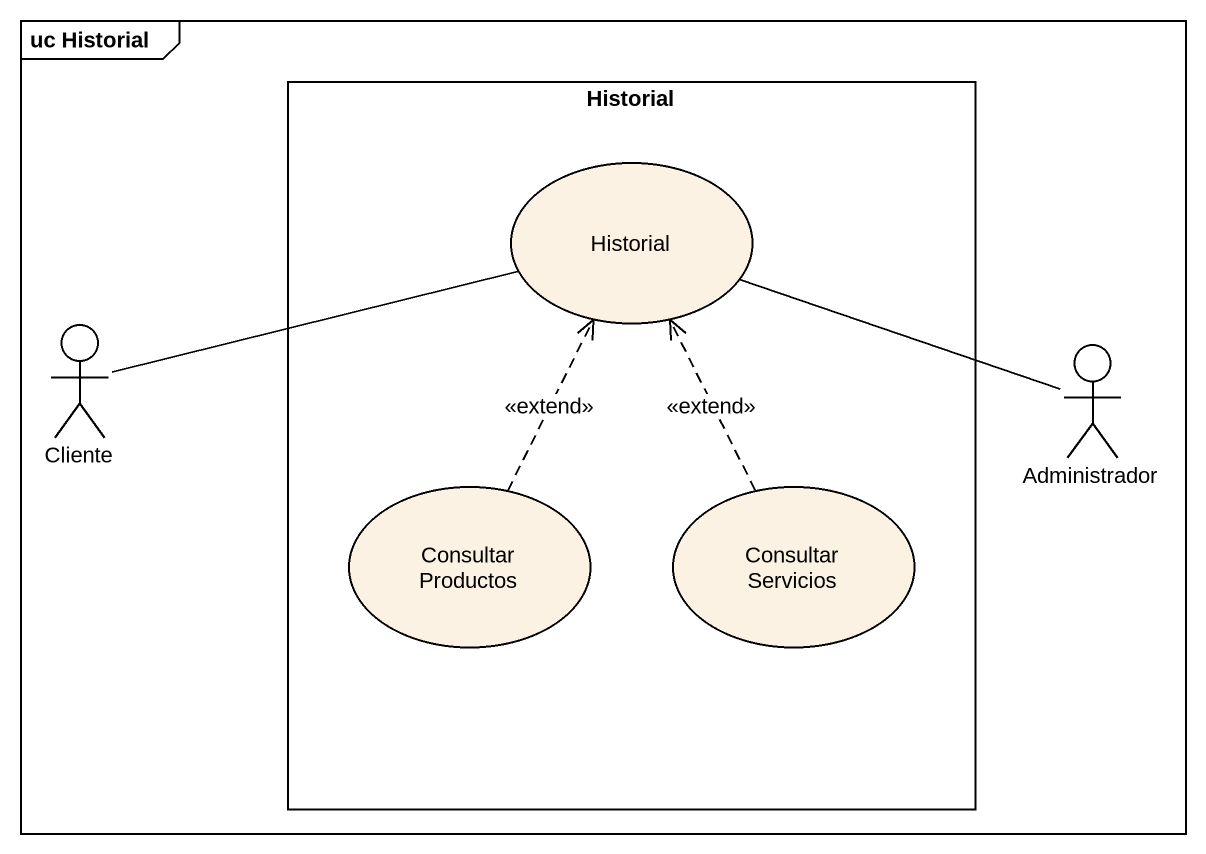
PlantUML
@startuml
mainframe uc Historial
rectangle Historial {
  usecase "Historial" as Historial_2
  usecase "Consultar Productos" as Consultar_Productos
  usecase "Consultar Servicios" as Consultar_Servicios
}
actor Cliente
actor Administrador
Cliente -right- Historial_2
Administrador -left- Historial_2
Consultar_Productos .up.> Historial_2 : <<extend>>
Consultar_Servicios .up.> Historial_2 : <<extend>>
@enduml
